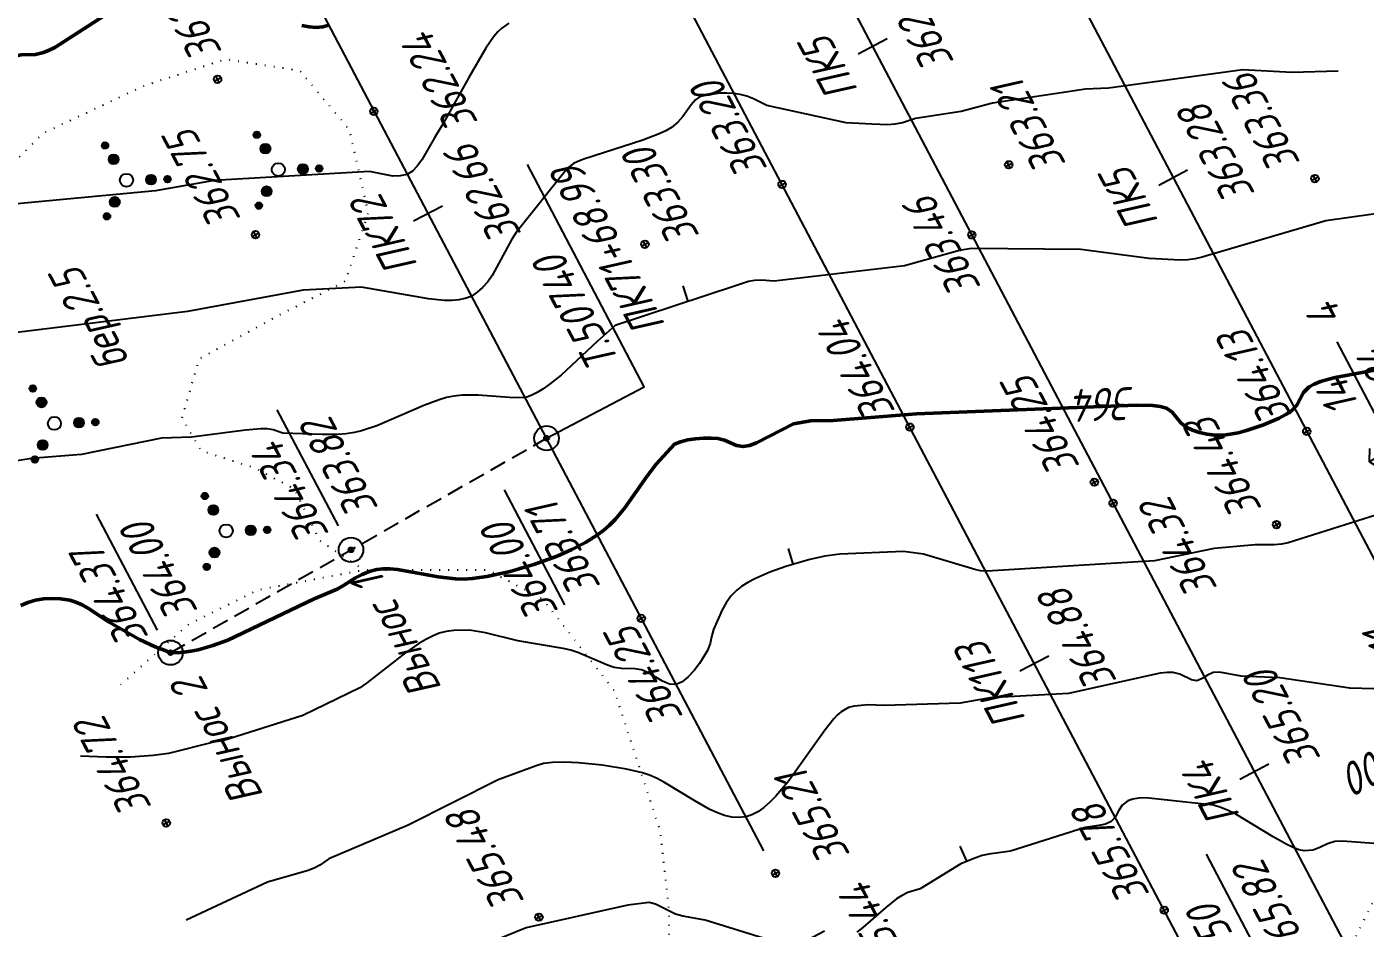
# Model space of a CAD drawing. Extents: x 1519150 to 1520806, y 2185741 to 2187019.
# Drawn here: x 1519547.8 to 1519711.2, y 2186206.7 to 2186316.7 of the extents above; entities that cross this region are included whole.
import ezdxf
from ezdxf.enums import TextEntityAlignment as Align

# ---------------------------------------------------------------- set-up
doc = ezdxf.new("R2010")
doc.units = 0
doc.linetypes.add('ИИDot', pattern=[1, 0, -1])
doc.linetypes.add('ИИHidden', pattern=[3, 2, -1])
for name, color, linetype, lineweight in [('ИИ_ГЕОПУНКТ_025', 7, 'Continuous', 25), ('ИИ_КОНТУР_025', 7, 'ИИDot', 25), ('ИИ_ОТМЕТКА_025', 7, 'Continuous', 25), ('ИИ_ПИКЕТАЖ_025', 7, 'Continuous', 25), ('ИИ_РАЗМЕР_025', 7, 'Continuous', 25), ('ИИ_РЕЛЬЕФ_025', 34, 'Continuous', 25), ('ИИ_РЕЛЬЕФ_050', 34, 'Continuous', 50), ('ИИ_ТЕКСТ_025', 7, 'Continuous', 25), ('ИИ_ТРАССА_АД_025', 1, 'Continuous', 25), ('ИИ_ТРАССА_ЛЭП_025', 7, 'Continuous', 25), ('ИИ_ТРАССА_ТРУБ_025', 7, 'Continuous', 25), ('ИИ_УГОДЬЯ_025', 7, 'Continuous', 25)]:
    doc.layers.add(name, color=color, linetype=linetype, lineweight=lineweight)
doc.styles.add('VNIPISIMPLEXCUR', font='simplex.shx', dxfattribs={"width": 0.8, "oblique": 15})
doc.dimstyles.new('ИИ-2000-м-dm$2', dxfattribs={"dimscale": 2, "dimtxt": 2.5, "dimasz": 2.5, "dimexe": 1.25, "dimexo": 0, "dimgap": 1, "dimtad": 2, "dimtoh": 1, "dimzin": 1, "dimdsep": 46, "dimtxsty": 'VNIPISIMPLEXCUR', "dimcen": 2.5, "dimaunit": 1, "dimazin": 0, "dimtfac": 1, "dimtmove": 1, "dimatfit": 2, "dimfxl": 1, "dimarcsym": 0})

# ---------------------------------------------------------------- blocks, each defined once
blk = doc.blocks.new('ИИ053952')
at = {"linetype": 'Continuous', "lineweight": 25}
h = blk.add_hatch(color=0, dxfattribs=at)
edge = h.paths.add_edge_path()
edge.add_arc((-1.308630616908658, 2.130137532763825), 0.2, 0, 360)
h = blk.add_hatch(color=0, dxfattribs=at)
edge = h.paths.add_edge_path()
edge.add_arc((-0.7851783701452177, 1.278082519658284), 0.3, 0, 360)
h = blk.add_hatch(color=0, dxfattribs=at)
edge = h.paths.add_edge_path()
edge.add_arc((1.499441115229502, 0.04094315521868452), 0.3, 0, 360)
h = blk.add_hatch(color=0, dxfattribs=at)
edge = h.paths.add_edge_path()
edge.add_arc((2.49906852538254, 0.06823859203112193), 0.2, 0, 360)
h = blk.add_hatch(color=0, dxfattribs=at)
edge = h.paths.add_edge_path()
edge.add_arc((-0.7142627450842838, -1.319025674876968), 0.3, 0, 360)
h = blk.add_hatch(color=0, dxfattribs=at)
edge = h.paths.add_edge_path()
edge.add_arc((-1.190437908473882, -2.198376124794947), 0.2, 0, 360)
at = {"color": 0, "linetype": 'Continuous', "lineweight": 25}
for centre, radius in [((-1.308630616908658, 2.130137532763825), 0.2), ((-0.7851783701452177, 1.278082519658284), 0.3), ((0, 0), 0.4), ((1.499441115229502, 0.04094315521868452), 0.3), ((2.49906852538254, 0.06823859203112193), 0.2), ((-0.7142627450842838, -1.319025674876968), 0.3), ((-1.190437908473882, -2.198376124794947), 0.2)]:
    blk.add_circle(centre, radius, dxfattribs=at)
blk = doc.blocks.new('ИИ053296')
at = {"color": 0, "linetype": 'Continuous', "lineweight": 25}
blk.add_lwpolyline([(0, 0), (1, 0)], dxfattribs=at)
blk = doc.blocks.new('PICKET')
at = {"color": 0, "linetype": 'Continuous', "lineweight": 25}
for p, q in [((-0.2299999999999898, 0), (0.2299999999999898, 0)), ((0, 0.2299999999999898), (0, -0.2299999999999898))]:
    blk.add_line(p, q, dxfattribs=at)
blk.add_circle((0, 0), 0.23, dxfattribs=at)
at = {"color": 0, "linetype": 'Continuous', "style": 'VNIPISIMPLEXCUR', "oblique": 15, "width": 0.8}
blk.add_attdef('OTMETKA', (1.25, 0.3000000000000114), '', height=2, dxfattribs=at)
at = {"color": 8, "linetype": 'Continuous', "style": 'VNIPISIMPLEXCUR', "oblique": 15, "width": 0.8, "flags": 1}
blk.add_attdef('NOMER', (1.25, -2.699999999999989), '', height=2, dxfattribs=at)
blk = doc.blocks.new('ИИ050052Р')
at = {"linetype": 'Continuous', "lineweight": 25}
h = blk.add_hatch(color=0, dxfattribs=at)
edge = h.paths.add_edge_path()
edge.add_arc((0, 0), 0.15, 0, 360)
at = {"color": 0, "linetype": 'Continuous', "lineweight": 25}
for radius in [0.75, 0.15]:
    blk.add_circle((0, 0), radius, dxfattribs=at)
at = {"color": 0, "linetype": 'Continuous', "style": 'VNIPISIMPLEXCUR', "oblique": 15, "width": 0.8}
for tag, p in [('CENTRE', (1.449999999999999, 0.6999999999999993)), ('HEIGHT', (1.449999999999999, -2.699999999999999))]:
    blk.add_attdef(tag, p, '', height=2, dxfattribs=at)
for tag, p in [('NUMBER', (-2, -1)), ('STATIONING', (-2, -4.399999999999999)), ('ALPHA', (-2, -7.799999999999999))]:
    blk.add_attdef(tag, text='', height=2, dxfattribs=at).set_placement(p, align=Align.RIGHT)
at = {"color": 253, "linetype": 'Continuous', "style": 'VNIPISIMPLEXCUR', "oblique": 15, "width": 0.8, "flags": 1}
blk.add_attdef('NOTE', text='', height=1.6, dxfattribs=at).set_placement((-2, -10.8), align=Align.RIGHT)
blk = doc.blocks.new('ИИ15001')
at = {"color": 0, "linetype": 'Continuous', "lineweight": 25}
blk.add_lwpolyline([(0, 1), (0, -1)], dxfattribs=at)
at = {"color": 0, "linetype": 'Continuous', "lineweight": 25, "style": 'VNIPISIMPLEXCUR', "oblique": 15, "width": 0.8}
blk.add_attdef('STATIONING', text='', height=2, dxfattribs=at).set_placement((0, 2), align=Align.CENTER)
at = {"color": 7, "linetype": 'Continuous', "lineweight": 25, "style": 'VNIPISIMPLEXCUR', "oblique": 15, "width": 0.8}
blk.add_attdef('HEIGHT', text='', height=2, dxfattribs=at).set_placement((0, -2), align=Align.TOP_CENTER)
blk = doc.blocks.new('ИИ053672А')
at = {"color": 0, "linetype": 'Continuous'}
for points in [[(0.6999999999999886, 3.095854811567278), (0, 3.5), (-0.6999999999999886, 3.095854811567278)], [(0, 3.5), (0, 0), (0.6999999999999886, 0)], [(0.8499999999999943, 2.009252271188814), (0, 2.5), (-0.8499999999999943, 2.009252271188814)], [(1, 0.9226497308103774), (0, 1.5), (-1, 0.9226497308103774)]]:
    blk.add_lwpolyline(points, dxfattribs=at)
at = {"color": 0, "linetype": 'Continuous', "style": 'VNIPISIMPLEXCUR', "oblique": 15, "width": 0.8}
blk.add_attdef('RACE1', text='', height=2, dxfattribs=at).set_placement((-2, 2.25), align=Align.RIGHT)
blk.add_attdef('HEIGHT', (2, 2.25), '', height=2, dxfattribs=at)
blk.add_attdef('DISTANCE', text='', height=2, dxfattribs=at).set_placement((8.5, 1.75), align=Align.MIDDLE_LEFT)
blk.add_attdef('RACE2', text='', height=2, dxfattribs=at).set_placement((-2, 1.25), align=Align.TOP_RIGHT)
blk.add_attdef('THICKNESS', text='', height=2, dxfattribs=at).set_placement((2, 1.25), align=Align.TOP_LEFT)
blk = doc.blocks.new('*D65')
at = {"layer": 'Defpoints', "color": 0, "transparency": 16777216}
for p in [(1519482.409112328, 2186840.189303848), (1519365.936511246, 2186752.536334131), (1519273.871336892, 2186671.02097655), (1519643.409471553, 2186205.467546553), (1519806.552888464, 2185895.815766321)]:
    blk.add_point(p, dxfattribs=at)
at = {"layer": 'ИИ_РАЗМЕР_025', "color": 0, "lineweight": -2, "transparency": 16777216}
for p, q in [((1519364.262754892, 2186762.998756795), (1519357.117982569, 2186776.561613698)), ((1519363.331283786, 2186753.390116534), (1519364.262754892, 2186762.998756795)), ((1519360.922335668, 2186741.637783609), (1519354.165083917, 2186754.46327834))]:
    blk.add_line(p, q, dxfattribs=at)
blk.add_arc((1519360.922335668, 2186741.637783609), 11.99668121645967, 58.24287084898428, 98.58949798204614, dxfattribs=at)
at = {"layer": 'ИИ_РАЗМЕР_025', "color": 0, "transparency": 16777216}
for points in [[(1519359.338653295, 2186752.866542662), (1519358.922510819, 2186754.133272001), (1519355.330394041, 2186752.251479905)], [(1519367.676897516, 2186752.3388314), (1519366.795953772, 2186751.337973819), (1519370.238998388, 2186749.195571378)]]:
    blk.add_solid(points, dxfattribs=at)
at = {"layer": 'ИИ_РАЗМЕР_025', "color": 0, "transparency": 16777216, "insert": (1519357.466049391, 2186768.646781611), "char_height": 4, "attachment_point": 5, "rotation": 117.77979618591188, "style": 'VNIPISIMPLEXCUR'}
blk.add_mtext("78°44'", dxfattribs=at)
blk = doc.blocks.new('*D66')
at = {"layer": 'Defpoints', "color": 0, "transparency": 16777216}
for p in [(1519297.9202522, 2186946.833631685), (1519482.409112327, 2186840.189303847), (1519385.294992009, 2186766.597031469), (1519273.871336892, 2186671.020976549), (1519823.889999998, 2185948.39)]:
    blk.add_point(p, dxfattribs=at)
at = {"layer": 'ИИ_РАЗМЕР_025', "color": 0, "lineweight": -2, "transparency": 16777216}
blk.add_arc((1519392.514684557, 2186767.265873321), 7.250607554596517, 149.8038292730427, 187.0253428711166, dxfattribs=at)
at = {"layer": 'ИИ_РАЗМЕР_025', "color": 0, "transparency": 16777216}
for points in [[(1519385.786563388, 2186771.393894142), (1519386.709283429, 2186770.431415309), (1519389.135359906, 2186773.680814849)], [(1519385.932013401, 2186766.639950971), (1519384.705013556, 2186766.118175963), (1519386.883838502, 2186762.698063932)]]:
    blk.add_solid(points, dxfattribs=at)
at = {"layer": 'ИИ_РАЗМЕР_025', "color": 0, "transparency": 16777216, "insert": (1519377.317446683, 2186774.536060864), "char_height": 4, "attachment_point": 5, "rotation": 117.77979618591188, "style": 'VNIPISIMPLEXCUR'}
blk.add_mtext("101°16'", dxfattribs=at)
blk = doc.blocks.new('ИИ15002')
at = {"linetype": 'Continuous', "lineweight": 25}
h = blk.add_hatch(color=0, dxfattribs=at)
edge = h.paths.add_edge_path()
edge.add_arc((0, 0), 0.3, 0, 360)
at = {"color": 0, "linetype": 'Continuous', "lineweight": 25}
blk.add_circle((0, 0), 0.3, dxfattribs=at)
at = {"color": 0, "linetype": 'Continuous', "style": 'VNIPISIMPLEXCUR', "oblique": 15, "width": 0.8}
blk.add_attdef('STATIONING', (1, 1.3), '', height=2, rotation=90, dxfattribs=at)
at = {"color": 7, "linetype": 'Continuous', "style": 'VNIPISIMPLEXCUR', "oblique": 15, "width": 0.8}
blk.add_attdef('HEIGHT', text='', height=2, dxfattribs=at).set_placement((0, -1.3), align=Align.TOP_CENTER)
blk = doc.blocks.new('*D67')
at = {"layer": 'Defpoints', "color": 0, "transparency": 16777216}
for p in [(1519335.6385637, 2186966.703246912), (1520064.449999998, 2186007.559999999), (1519860.194450777, 2185951.717366618), (1519823.889999998, 2185948.389999999), (1519888.365695801, 2185917.442828899)]:
    blk.add_point(p, dxfattribs=at)
at = {"layer": 'ИИ_РАЗМЕР_025', "color": 0, "lineweight": -2, "transparency": 16777216}
for p, q in [((1519862.615449949, 2185950.153281548), (1519866.306104347, 2185943.154724408)), ((1519866.306104347, 2185943.154724408), (1519874.982264929, 2185926.684846975))]:
    blk.add_line(p, q, dxfattribs=at)
blk.add_arc((1519866.537553367, 2185958.879922402), 9.567505203378783, 217.9509029023209, 273.6469611983709, dxfattribs=at)
at = {"layer": 'ИИ_РАЗМЕР_025', "color": 0, "transparency": 16777216}
for points in [[(1519858.393429006, 2185952.704999103), (1519859.592994351, 2185953.287082225), (1519857.246962314, 2185956.5947367)], [(1519866.965580912, 2185949.973545272), (1519867.326675294, 2185948.690038893), (1519870.99664724, 2185950.41507523)]]:
    blk.add_solid(points, dxfattribs=at)
at = {"layer": 'ИИ_РАЗМЕР_025', "color": 0, "transparency": 16777216, "insert": (1519867.234231952, 2185931.993189299), "char_height": 4, "attachment_point": 5, "rotation": 117.77979618591188, "style": 'VNIPISIMPLEXCUR'}
blk.add_mtext("103°58'", dxfattribs=at)
blk = doc.blocks.new('*D68')
at = {"layer": 'Defpoints', "color": 0, "transparency": 16777216}
for p in [(1519313.519091005, 2186955.050938153), (1520064.449999998, 2186007.559999999), (1519855.577868956, 2185949.860179517), (1519823.889999998, 2185948.39), (1519857.396105626, 2185922.593026144)]:
    blk.add_point(p, dxfattribs=at)
at = {"layer": 'ИИ_РАЗМЕР_025', "color": 0, "lineweight": -2, "transparency": 16777216}
for p, q in [((1519854.606492382, 2185946.846345301), (1519859.085154773, 2185938.333521635)), ((1519859.085154773, 2185938.333521635), (1519865.275583687, 2185926.582286222))]:
    blk.add_line(p, q, dxfattribs=at)
blk.add_arc((1519841.522191079, 2185952.726950225), 14.34504983779231, 313.8079910521073, 357.7899195411408, dxfattribs=at)
at = {"layer": 'ИИ_РАЗМЕР_025', "color": 0, "transparency": 16777216}
for points in [[(1519855.193321513, 2185952.106333075), (1519856.519819107, 2185952.241173388), (1519855.452049371, 2185956.153246014)], [(1519851.842375215, 2185941.833896246), (1519851.062551459, 2185942.915401071), (1519848.207948862, 2185940.035177389)]]:
    blk.add_solid(points, dxfattribs=at)
at = {"layer": 'ИИ_РАЗМЕР_025', "color": 0, "transparency": 16777216, "insert": (1519858.770416544, 2185929.531307537), "char_height": 4, "attachment_point": 5, "rotation": 117.77979618591188, "style": 'VNIPISIMPLEXCUR'}
blk.add_mtext("76°2'", dxfattribs=at)

msp = doc.modelspace()

# ---------------------------------------------------------------- linework, layer by layer
at = {"layer": 'ИИ_ГЕОПУНКТ_025'}
for points in [[(1519611.249999998, 2186266.5), (1519623.179574742, 2186272.784376223), (1519608.905418778, 2186299.880877836)], [(1519585.839554698, 2186255.808429463), (1519578.379918822, 2186269.968989012)], [(1519613.497811584, 2186246.157657514), (1519606.101371175, 2186260.198253677)], [(1519563.775710834, 2186243.068259155), (1519556.316074958, 2186257.228818705)]]:
    msp.add_lwpolyline(points, dxfattribs=at)
at = {"layer": 'ИИ_КОНТУР_025', "flags": 128}
for points in [[(1519533.929837959, 2186284.539233481), (1519536.334556395, 2186288.187675931), (1519543.06221149, 2186296.99559132), (1519549.789866586, 2186303.71741669), (1519562.085239936, 2186309.512089383), (1519572.060726217, 2186312.757109735), (1519581.108268382, 2186311.366387728), (1519587.139958696, 2186304.18098602), (1519589.459845765, 2186293.982355632), (1519586.675986638, 2186285.638016582), (1519578.556401978, 2186281.465850561), (1519568.812895032, 2186276.134747198), (1519566.725000686, 2186268.94934549), (1519569.044887755, 2186265.008964134), (1519575.540550127, 2186262.922881124), (1519580.4123036, 2186260.373221775), (1519583.54142682, 2186254.039397795), (1519588.949019881, 2186250.451599081)], [(1519559.266270286, 2186236.446046336), (1519567.53115699, 2186243.78624468), (1519575.957855827, 2186247.995938877), (1519588.949019881, 2186250.451599081), (1519604.046851949, 2186250.451599081), (1519610.717985181, 2186246.94351708), (1519619.495799817, 2186235.71765888), (1519625.113599041, 2186218.528058476), (1519626.166933049, 2186209.056241277), (1519626.166933048, 2186202.74168947), (1519620.198018025, 2186184.85047687), (1519619.846902225, 2186167.310073871), (1519622.304699429, 2186149.418854263), (1519626.869151256, 2186138.894615267), (1519638.455865504, 2186132.229260867), (1519660.224830804, 2186126.616328262), (1519677.429344277, 2186125.914716067), (1519692.176060546, 2186125.563906465), (1519696.038294165, 2186131.176832061), (1519700.953875182, 2186142.753499862), (1519704.464993002, 2186161.697141268), (1519703.762774794, 2186178.53593207), (1519704.464993001, 2186194.322294069), (1519712.891691839, 2186211.511894473), (1519722.020622274, 2186230.455535878), (1519729.042871304, 2186244.487856875), (1519732.102029575, 2186251.365008948)]]:
    msp.add_lwpolyline(points, dxfattribs=at)
at = {"layer": 'ИИ_ПИКЕТАЖ_025', "color": 1, "elevation": 365.8199999999999}
msp.add_lwpolyline([(1519709.183972151, 2186203.948527012), (1519700.444062757, 2186199.344433406), (1519691.801950186, 2186215.749677808)], dxfattribs=at)
at = {"layer": 'ИИ_РЕЛЬЕФ_025'}
for points, elevation in [([(1519606.645345016, 2186317.122237224), (1519605.771013306, 2186316.532280953), (1519605.30036252, 2186316.066265814), (1519604.817919629, 2186315.492363637), (1519603.823317748, 2186314.072683947), (1519601.754871049, 2186310.508323664), (1519598.623899954, 2186304.902854349), (1519597.56997829, 2186303.16710824), (1519596.01400115, 2186300.453065721), (1519595.462134963, 2186299.695616022), (1519594.877061636, 2186299.085397462), (1519594.248819026, 2186298.666579383), (1519593.376550556, 2186298.526361498), (1519592.480021912, 2186298.493706409), (1519589.644874943, 2186299.041117936), (1519570.669916666, 2186297.946566667), (1519563.506451611, 2186296.677319355), (1519544.419899221, 2186294.897102335), (1519533.195979999, 2186293.3299), (1519525.455238094, 2186291.628947619)], 362.4999999999999), ([(1519707.860679014, 2186311.298362839), (1519702.201018521, 2186311.137644258), (1519696.226666665, 2186311.426666667), (1519679.824838708, 2186309.199577419), (1519677.042173912, 2186309.09163913), (1519665.666920754, 2186307.380277358), (1519661.856311362, 2186306.379445455), (1519656.283243242, 2186305.513475676), (1519654.68810859, 2186304.988357624), (1519653.757777776, 2186304.801111111), (1519652.921552101, 2186304.746809195), (1519650.958767109, 2186304.802902426), (1519647.833131095, 2186304.989977933), (1519638.142549962, 2186307.083076457), (1519636.510070381, 2186307.916980704), (1519635.681772227, 2186308.243975176), (1519634.886413313, 2186308.44004371), (1519634.080098796, 2186308.554381388), (1519633.235191078, 2186308.596873933), (1519632.453603602, 2186308.587742159), (1519631.639570324, 2186308.492807272), (1519629.999914476, 2186308.205156911), (1519629.420195225, 2186307.777565729), (1519628.913390127, 2186307.186968714), (1519627.896248135, 2186305.761032717), (1519627.274774116, 2186305.047831506), (1519626.503939999, 2186304.4159), (1519625.81171355, 2186304.01521198), (1519624.980760915, 2186303.624304392), (1519623.012364689, 2186302.872324092), (1519615.784122503, 2186300.56661571), (1519615.074112568, 2186300.280299165), (1519614.527017361, 2186300.005120398), (1519613.845591558, 2186299.494402689), (1519607.533047884, 2186291.613922347), (1519607.008308282, 2186290.797436766), (1519604.624074901, 2186286.354718888), (1519604.083370991, 2186285.562252637), (1519603.450233849, 2186284.908858141), (1519602.767377696, 2186284.330269102), (1519602.046187233, 2186283.809356504), (1519601.319196558, 2186283.542748733), (1519600.524019751, 2186283.378731394), (1519599.668839146, 2186283.304993634), (1519598.76183708, 2186283.309224604), (1519596.82509791, 2186283.50234932), (1519588.641749979, 2186284.931426951), (1519581.550188678, 2186284.584664151), (1519567.415384614, 2186281.978874359), (1519545.919901638, 2186279.303178689)], 362.9999999999999), ([(1519717.943688371, 2186294.660830233), (1519706.361599998, 2186293.0235), (1519691.270613402, 2186288.585911999), (1519690.430459996, 2186288.384163499), (1519689.541153844, 2186288.2499), (1519688.645760917, 2186288.21101352), (1519684.788712498, 2186288.4336875), (1519676.446504507, 2186289.510210482), (1519663.126655554, 2186289.642133333), (1519661.635714284, 2186289.417042857), (1519654.953333332, 2186287.5466), (1519639.039503935, 2186285.67714334), (1519637.472410728, 2186285.796867125), (1519636.630175437, 2186285.756419197), (1519635.902387058, 2186285.604589953), (1519634.318077786, 2186285.080903787), (1519619.633647624, 2186280.248532702), (1519617.432870796, 2186278.318117889), (1519613.03210613, 2186274.212241662), (1519611.564561175, 2186273.037233321), (1519610.830540312, 2186272.526873452), (1519610.096314896, 2186272.080044182), (1519609.361855705, 2186271.705821312), (1519608.627133518, 2186271.413280643), (1519606.717780476, 2186271.487050335), (1519602.917873146, 2186271.768488196), (1519600.951142119, 2186271.745467034), (1519599.934418603, 2186271.642558139), (1519599.052132016, 2186271.457477632), (1519598.144199381, 2186271.196360962), (1519596.270004548, 2186270.500417659), (1519590.515738022, 2186268.002081421), (1519588.67781238, 2186267.395124036), (1519587.794814813, 2186267.195185184), (1519586.775833425, 2186267.044324909), (1519585.780438484, 2186266.959908133), (1519583.841538786, 2186266.93725028), (1519579.076842104, 2186267.113157894), (1519577.892464969, 2186267.510044768), (1519577.140775999, 2186267.634376), (1519576.38841736, 2186267.642386803), (1519574.493994004, 2186267.477330642), (1519567.918292681, 2186266.616973171), (1519564.248461537, 2186266.511438461), (1519554.473333332, 2186264.509899999), (1519548.349629628, 2186264.033233333), (1519544.919983605, 2186263.467113115)], 363.4999999999999), ([(1519712.609512194, 2186257.168207317), (1519701.767783697, 2186253.747572992), (1519700.952291665, 2186253.576983334), (1519700.069600327, 2186253.483130511), (1519697.724999999, 2186253.514566667), (1519692.732820512, 2186253.058105128), (1519685.476824323, 2186251.553436036), (1519665.037712932, 2186250.284881165), (1519664.238249999, 2186250.3399), (1519663.512563048, 2186250.493256071), (1519657.273746578, 2186252.338022867), (1519654.807681907, 2186252.665667894), (1519647.050403041, 2186252.357450258), (1519645.205918177, 2186252.124646276), (1519643.373575373, 2186251.70955105), (1519640.452855431, 2186250.864004346), (1519638.484139175, 2186250.160308259), (1519636.653584729, 2186249.352781697), (1519635.831747875, 2186248.912269886), (1519635.094407101, 2186248.448425934), (1519634.458214284, 2186247.962125), (1519633.749148326, 2186247.238381635), (1519633.163718584, 2186246.428659917), (1519632.680379626, 2186245.574335198), (1519631.627453157, 2186243.157496538), (1519631.37113116, 2186242.274343878), (1519631.22910115, 2186241.465089218), (1519630.910870163, 2186240.624307114), (1519629.906401615, 2186239.036629196), (1519629.248498371, 2186238.168700968), (1519628.532135347, 2186237.382783785), (1519627.791302197, 2186236.777430566), (1519627.059988571, 2186236.451194224), (1519626.258919742, 2186236.498698017), (1519625.412909293, 2186236.86410941), (1519623.685401131, 2186237.897934848), (1519622.853572215, 2186238.240988811), (1519622.013216031, 2186238.370672197), (1519620.377499812, 2186238.41663965), (1519619.4993869, 2186238.547205533), (1519618.675185734, 2186238.801603219), (1519615.078841966, 2186240.354007145), (1519614.19931196, 2186240.649711334), (1519613.283336689, 2186240.868727614), (1519607.735419467, 2186241.785528759), (1519603.79870593, 2186242.755713837), (1519602.821229744, 2186242.941111366), (1519601.850765782, 2186243.066716597), (1519599.943888384, 2186243.0275828), (1519598.99845357, 2186242.939767857), (1519598.15376045, 2186242.701210639), (1519597.319942127, 2186242.369925479), (1519596.495580151, 2186241.95800733), (1519595.679256069, 2186241.477551135), (1519594.065047779, 2186240.359404414), (1519589.26781337, 2186236.617925887), (1519588.459999998, 2186236.0649), (1519581.510465115, 2186232.670132558), (1519571.723046557, 2186229.584790587), (1519570.585833332, 2186229.426566667), (1519565.110818567, 2186228.042573229), (1519563.229869784, 2186227.790487293), (1519560.463124025, 2186227.603833931), (1519557.506845591, 2186227.584557707), (1519554.361034482, 2186227.73265862)], 364.4999999999999), ([(1519712.249999999, 2186235.9166), (1519709.285999999, 2186236.0199), (1519700.754170345, 2186237.254607066), (1519696.053534605, 2186237.487133505), (1519693.404125152, 2186237.954745703), (1519692.620126181, 2186237.931997827), (1519691.916915964, 2186237.613836774), (1519691.286449759, 2186237.174180078), (1519690.616198757, 2186236.89764208), (1519689.960695812, 2186237.01961344), (1519688.540000401, 2186237.713286045), (1519687.742790696, 2186237.926423255), (1519686.984068463, 2186237.933735185), (1519686.16076723, 2186237.841646302), (1519674.943089472, 2186235.375689473), (1519665.39695652, 2186234.839465218), (1519661.728181817, 2186234.198536363), (1519652.460526314, 2186233.8847), (1519650.495962971, 2186233.969229702), (1519648.815384276, 2186233.827589572), (1519648.110994185, 2186233.658420474), (1519647.202439395, 2186233.137811375), (1519646.779901314, 2186232.774966823), (1519646.313959455, 2186232.274174785), (1519645.264634277, 2186230.931317073), (1519640.694070118, 2186224.552873529), (1519639.236995838, 2186222.849599158), (1519638.499221244, 2186222.108529348), (1519637.759544972, 2186221.465360729), (1519637.021159494, 2186220.938235508), (1519636.287257278, 2186220.545295889), (1519635.561030791, 2186220.304684081), (1519634.720579252, 2186220.23768557), (1519633.866234214, 2186220.278195403), (1519632.99003996, 2186220.484224308), (1519632.098357924, 2186220.807324999), (1519631.193970253, 2186221.225664692), (1519629.358206588, 2186222.260729955), (1519625.656626061, 2186224.513086055), (1519624.741199033, 2186224.98678084), (1519623.835323538, 2186225.381052363), (1519622.941781723, 2186225.674067841), (1519621.022518587, 2186226.122768261), (1519618.035854883, 2186226.626349726), (1519615.160479003, 2186226.916939387), (1519613.43906089, 2186226.98698771), (1519611.967612888, 2186226.954349002), (1519610.886866215, 2186226.804219938), (1519609.982883267, 2186226.550513349), (1519605.357857142, 2186224.819264286), (1519594.356226414, 2186219.311032075), (1519584.684771998, 2186215.1835), (1519583.59327254, 2186214.421769691), (1519582.901371427, 2186214.048471429), (1519582.152568329, 2186213.75513319), (1519577.204721738, 2186212.350769565), (1519567.239166665, 2186207.710791667)], 364.9999999999999), ([(1519712.245099999, 2186217.047176), (1519708.39648343, 2186217.345037579), (1519707.486843779, 2186217.294497608), (1519706.560492865, 2186217.027000376), (1519705.708042396, 2186216.608354804), (1519704.80884305, 2186216.251461946), (1519703.742245511, 2186216.169222859), (1519703.085625936, 2186216.303353176), (1519702.368763871, 2186216.560247038), (1519701.599251081, 2186216.919861103), (1519699.932640381, 2186217.867076464), (1519695.376149432, 2186220.629684334), (1519694.458734348, 2186221.089499637), (1519693.556994419, 2186221.471645048), (1519692.678521406, 2186221.756077223), (1519684.408370474, 2186222.617204225), (1519683.554338847, 2186222.587175383), (1519682.807118995, 2186222.480123639), (1519682.18677197, 2186222.282120103), (1519681.499985242, 2186221.75248961), (1519681.066411719, 2186221.031196113), (1519680.690908661, 2186220.301284308), (1519680.178333332, 2186219.745798889), (1519679.467285424, 2186219.437272427), (1519678.665770804, 2186219.271196616), (1519677.008461537, 2186219.024515384), (1519667.860555554, 2186216.113662499), (1519665.237449639, 2186215.758687239), (1519664.416115383, 2186215.582207692), (1519663.515062814, 2186215.28519768), (1519661.81360909, 2186214.580809091), (1519656.842847898, 2186211.527699918), (1519655.367228101, 2186211.061935562), (1519654.563350431, 2186210.683949557), (1519653.966823912, 2186210.293885637), (1519652.64927354, 2186209.240325846), (1519649.864775998, 2186206.805087931), (1519649.117811142, 2186206.245034351)], 365.4999999999999), ([(1519638.879630085, 2186205.150282575), (1519630.630691652, 2186207.693617569), (1519627.882016422, 2186208.202569912), (1519626.996354779, 2186208.441014348), (1519624.552498575, 2186209.658981207), (1519623.760688404, 2186209.879763315), (1519621.173999998, 2186209.5359), (1519608.766747034, 2186206.759847116), (1519596.36944995, 2186201.73044598)], 365.4999999999999)]:
    msp.add_lwpolyline(points, dxfattribs=dict(at, elevation=elevation))
at = {"layer": 'ИИ_РЕЛЬЕФ_050'}
for points, elevation in [([(1519560.12076631, 2186319.896068194), (1519551.221111825, 2186314.180235608), (1519550.516867098, 2186313.831382673), (1519549.863333332, 2186313.5599), (1519548.853636566, 2186313.314298042), (1519547.118290855, 2186313.256468963), (1519546.09626482, 2186313.05898251), (1519545.39240027, 2186312.805108364), (1519543.841128372, 2186312.063517591), (1519538.409110354, 2186309.165031858), (1519537.444264933, 2186308.758267386), (1519536.476125805, 2186308.417641935), (1519534.727812324, 2186307.949806927), (1519531.957938043, 2186307.437090414), (1519519.122666665, 2186305.973233333), (1519507.217142856, 2186306.538471429)], 361.9999999999999), ([(1519584.666664589, 2186316.90624327), (1519583.944819027, 2186316.679609039), (1519583.145433953, 2186316.612076384), (1519582.27958644, 2186316.68091651), (1519581.358353562, 2186316.863400619)], 361.9999999999999), ([(1519717.56345652, 2186275.795117391), (1519707.522784363, 2186273.899596319), (1519706.581759037, 2186273.670331971), (1519705.720363878, 2186273.410030616), (1519704.960316204, 2186273.110227617), (1519704.323333332, 2186272.762458333), (1519703.644639311, 2186272.08986247), (1519702.830074783, 2186270.533097441), (1519702.177540704, 2186269.829487831), (1519701.507592648, 2186269.394605565), (1519700.692230264, 2186268.957575498), (1519698.765713207, 2186268.127215121), (1519696.678890924, 2186267.438693022), (1519695.663147006, 2186267.178960801), (1519694.712664802, 2186266.992295519), (1519693.862556986, 2186266.891232964), (1519692.843971007, 2186266.883827475), (1519691.869225221, 2186266.99244758), (1519690.950740129, 2186267.200020849), (1519690.100936234, 2186267.489474848), (1519689.332234039, 2186267.843737145), (1519688.680764357, 2186268.3645305), (1519687.625262043, 2186269.665000155), (1519686.909959999, 2186270.1559), (1519686.142240337, 2186270.387016001), (1519685.2460724, 2186270.509007998), (1519683.208517095, 2186270.544664352), (1519656.408531171, 2186269.467300538), (1519646.229999998, 2186268.660827272), (1519643.487857142, 2186268.627757143), (1519641.400434781, 2186268.259465218), (1519636.866773305, 2186265.92104137), (1519636.03166407, 2186265.625604236), (1519635.262209306, 2186265.488060766), (1519634.441296645, 2186265.598255281), (1519632.988755637, 2186266.273857693), (1519632.175379184, 2186266.484486217), (1519631.347326295, 2186266.526902218), (1519630.41742929, 2186266.514134422), (1519629.44528745, 2186266.439690137), (1519628.490500055, 2186266.297076672), (1519627.612666382, 2186266.079801333), (1519626.871385713, 2186265.781371429), (1519624.639441462, 2186263.324146341), (1519623.500973001, 2186261.84235451), (1519620.808263083, 2186258.021972419), (1519619.608410127, 2186256.586541589), (1519618.947099155, 2186255.915187177), (1519618.233172902, 2186255.283570769), (1519617.457862154, 2186254.698315363), (1519615.985561555, 2186253.779465208), (1519614.333014593, 2186252.92144403), (1519612.543848212, 2186252.132376771), (1519609.699371157, 2186251.095837798), (1519606.792901946, 2186250.26014795), (1519603.971681502, 2186249.652728908), (1519602.210939866, 2186249.388141565), (1519601.177681377, 2186249.316074944), (1519600.13079863, 2186249.335405762), (1519598.025692843, 2186249.574473973), (1519593.041322163, 2186250.480349084), (1519592.15123762, 2186250.566787674), (1519591.313976885, 2186250.578605767), (1519590.536923076, 2186250.497356923), (1519589.577277327, 2186250.247135089), (1519588.726028101, 2186249.889456498), (1519587.947043223, 2186249.460140068), (1519586.461337816, 2186248.529869371), (1519585.68235294, 2186248.100552941), (1519582.865726066, 2186246.902428946), (1519572.33917612, 2186241.877488568), (1519570.499141804, 2186241.198538695), (1519568.712841203, 2186240.690262022), (1519567.843716072, 2186240.512434299), (1519566.992674402, 2186240.392044674), (1519566.161266206, 2186240.334016408), (1519565.351041492, 2186240.343272771), (1519563.468644414, 2186241.05281675), (1519561.568040778, 2186241.958085491), (1519557.854804417, 2186244.048043017), (1519555.344568154, 2186245.739229901), (1519554.55364514, 2186246.179102597), (1519553.785119355, 2186246.51579684), (1519553.039591835, 2186246.727451021), (1519551.918888065, 2186246.894247656), (1519550.848903972, 2186246.95157566), (1519549.829639558, 2186246.899435034), (1519548.861094821, 2186246.737825776), (1519547.943269763, 2186246.466747888), (1519547.076164382, 2186246.08620137)], 363.9999999999999)]:
    msp.add_lwpolyline(points, dxfattribs=dict(at, elevation=elevation))
at = {"layer": 'ИИ_ТРАССА_АД_025'}
msp.add_lwpolyline([(1519857.396105626, 2185922.593026145), (1519313.519091005, 2186955.050938153)], dxfattribs=at)
at = {"layer": 'ИИ_ТРАССА_ЛЭП_025'}
msp.add_lwpolyline([(1519335.6385637, 2186966.703246912), (1519888.365695801, 2185917.442828899), (1519904.960936085, 2185849.926434383)], dxfattribs=at)
at = {"layer": 'ИИ_ТРАССА_ТРУБ_025', "color": 4}
for points in [[(1520767.289934108, 2186180.317153193), (1520640.489999998, 2186149.16), (1520353.579999999, 2186078.63), (1520064.449999999, 2186007.56), (1519823.889999998, 2185948.39), (1519297.920252201, 2186946.833631686)], [(1519637.780361658, 2186216.150507777), (1519611.249999998, 2186266.5), (1519472.349999998, 2186530.16), (1519333.319999999, 2186794.04), (1519272.209999998, 2186910.04), (1519270.519889595, 2186913.248133418)]]:
    msp.add_lwpolyline(points, dxfattribs=at)
at = {"layer": 'ИИ_ТРАССА_ТРУБ_025', "color": 4, "linetype": 'ИИHidden', "flags": 128}
msp.add_lwpolyline([(1519565.349999999, 2186240.34), (1519587.379999998, 2186252.89), (1519611.249999998, 2186266.5)], dxfattribs=at)
at = {"layer": 'ИИ_УГОДЬЯ_025'}
msp.add_lwpolyline([(1519712.728199158, 2186268.815245911), (1519707.753886347, 2186278.257939088)], dxfattribs=at)

# ---------------------------------------------------------------- block references
at = {"layer": 'ИИ_ГЕОПУНКТ_025'}
ref = msp.add_blockref('ИИ050052Р', (1519611.249999998, 2186266.5, 363.7099999999999), dxfattribs=dict(at, xscale=2, yscale=2, zscale=2, rotation=117.7797222222222))
ref.add_attrib('NUMBER', 'Т.50740', dxfattribs={"layer": '0', "color": 0, "linetype": 'Continuous', "height": 3.999999999999997, "rotation": 117.7797222245429, "style": 'VNIPISIMPLEXCUR', "oblique": 14.99999999999995, "width": 0.8000000000000008}).set_placement((1519613.143446829, 2186289.335195673), align=Align.RIGHT)
ref.add_attrib('CENTRE', '364.00', (1519612.787518981, 2186245.384007221), dxfattribs={"layer": '0', "color": 0, "linetype": 'Continuous', "height": 3.999999999999997, "rotation": 117.7797222245429, "style": 'VNIPISIMPLEXCUR', "oblique": 14.99999999999995, "width": 0.8000000000000008})
ref.add_attrib('HEIGHT', '363.71', (1519617.944864283, 2186248.417971092), dxfattribs={"layer": '0', "color": 0, "linetype": 'Continuous', "height": 3.999999999999997, "rotation": 117.7797222245429, "style": 'VNIPISIMPLEXCUR', "oblique": 14.99999999999995, "width": 0.8000000000000008})
ref.add_attrib('STATIONING', 'ПК71+68.99', dxfattribs={"layer": '0', "color": 0, "linetype": 'Continuous', "height": 3.999999999999997, "rotation": 117.7797222245429, "style": 'VNIPISIMPLEXCUR', "oblique": 14.99999999999995, "width": 0.8000000000000008}).set_placement((1519615.293371637, 2186300.292553114), align=Align.RIGHT)
ref = msp.add_blockref('ИИ050052Р', (1519587.379999998, 2186252.89, 363.8199999999999), dxfattribs=dict(at, xscale=2, yscale=2, zscale=2, rotation=117.7797222222222))
ref.add_attrib('NUMBER', 'Вынос 1', dxfattribs={"layer": '0', "color": 0, "linetype": 'Continuous', "height": 3.999999999999997, "rotation": 117.7797222245429, "style": 'VNIPISIMPLEXCUR', "oblique": 14.99999999999995, "width": 0.8000000000000008}).set_placement((1519591.013786142, 2186250.283163169), align=Align.RIGHT)
ref.add_attrib('CENTRE', '364.34', (1519584.789742344, 2186254.803260379), dxfattribs={"layer": '0', "color": 0, "linetype": 'Continuous', "height": 3.999999999999997, "rotation": 117.7797222245429, "style": 'VNIPISIMPLEXCUR', "oblique": 14.99999999999995, "width": 0.8000000000000008})
ref.add_attrib('HEIGHT', '363.82', (1519590.806015012, 2186257.97256049), dxfattribs={"layer": '0', "color": 0, "linetype": 'Continuous', "height": 3.999999999999997, "rotation": 117.7797222245429, "style": 'VNIPISIMPLEXCUR', "oblique": 14.99999999999995, "width": 0.8000000000000008})
ref = msp.add_blockref('ИИ050052Р', (1519565.349999999, 2186240.34, 363.9999999999999), dxfattribs=dict(at, xscale=2, yscale=2, zscale=2, rotation=117.7797222222222))
ref.add_attrib('NUMBER', 'Вынос 2', dxfattribs={"layer": '0', "color": 0, "linetype": 'Continuous', "height": 3.999999999999997, "rotation": 117.7797222245429, "style": 'VNIPISIMPLEXCUR', "oblique": 14.99999999999995, "width": 0.8000000000000008}).set_placement((1519568.983786141, 2186237.733163169), align=Align.RIGHT)
ref.add_attrib('CENTRE', '364.37', (1519562.759742344, 2186242.25326038), dxfattribs={"layer": '0', "color": 0, "linetype": 'Continuous', "height": 3.999999999999997, "rotation": 117.7797222245429, "style": 'VNIPISIMPLEXCUR', "oblique": 14.99999999999995, "width": 0.8000000000000008})
ref.add_attrib('HEIGHT', '364.00', (1519568.776015012, 2186245.42256049), dxfattribs={"layer": '0', "color": 0, "linetype": 'Continuous', "height": 3.999999999999997, "rotation": 117.7797222245429, "style": 'VNIPISIMPLEXCUR', "oblique": 14.99999999999995, "width": 0.8000000000000008})
at = {"layer": 'ИИ_ОТМЕТКА_025'}
ref = msp.add_blockref('PICKET', (1519571.089999999, 2186310.2899, 362.2599999999999), dxfattribs=dict(at, xscale=2, yscale=2, zscale=2, rotation=117.7797222222222))
ref.add_attrib('OTMETKA', '362.26', (1519571.727501126, 2186313.643594595, 362.2599999999999), dxfattribs={"layer": '0', "color": 0, "linetype": 'Continuous', "height": 4, "rotation": 117.7797222245429, "style": 'VNIPISIMPLEXCUR', "oblique": 15, "width": 0.8})
ref = msp.add_blockref('PICKET', (1519590.166499924, 2186306.378157248, 362.24), dxfattribs=dict(at, xscale=2, yscale=2, zscale=2, rotation=117.7797222222222))
ref.add_attrib('OTMETKA', '362.24', (1519602.974369366, 2186305.025765035, 362.24), dxfattribs={"layer": '0', "color": 0, "linetype": 'Continuous', "height": 4, "rotation": 117.7797222245429, "style": 'VNIPISIMPLEXCUR', "oblique": 14.99999999999995, "width": 0.8000000000000005})
ref = msp.add_blockref('PICKET', (1519667.659899999, 2186299.8599, 363.2099999999999), dxfattribs=dict(at, xscale=2, yscale=2, zscale=2, rotation=117.7797222222222))
ref.add_attrib('OTMETKA', '363.21', (1519674.739338482, 2186299.968009196, 363.2099999999999), dxfattribs={"layer": '0', "color": 0, "linetype": 'Continuous', "height": 4, "rotation": 117.7797222245429, "style": 'VNIPISIMPLEXCUR', "oblique": 14.99999999999939, "width": 0.7999999999999998})
at = {"layer": 'ИИ_ОТМЕТКА_025', "xscale": 2, "yscale": 2, "zscale": 2}
for p, rotation, values in [((1519705.039999999, 2186298.1699, 363.36), 117.7797222222222, {'OTMETKA': '363.36'}), ((1519640.002211161, 2186297.462532172, 363.1999999999999), 117.7797222222222, {'OTMETKA': '363.20'}), ((1519575.719999998, 2186291.3299, 362.7499999999999), 117.7797222222222, {'OTMETKA': '362.75'}), ((1519655.598874547, 2186267.855526641, 364.04), 117.7797222222222, {'OTMETKA': '364.04'}), ((1519704.048506994, 2186267.338318632, 364.1299999999999), 117.7792673703056, {'OTMETKA': '364.13'}), ((1519678.119999999, 2186261.14, 364.2499999999999), 117.7797222222222, {'OTMETKA': '364.25'}), ((1519700.349999999, 2186255.9599, 364.4299999999999), 117.7797222222222, {'OTMETKA': '364.43'}), ((1519564.829999999, 2186219.5699, 364.72), 117.7797222222222, {'OTMETKA': '364.72'}), ((1519610.319999999, 2186208.0699, 365.48), 117.7797222222222, {'OTMETKA': '365.48'}), ((1519686.642120955, 2186208.926411775, 365.7799999999999), 117.7797222222222, {'OTMETKA': '365.78'})]:
    msp.add_blockref('PICKET', p, dxfattribs=dict(at, rotation=rotation)).add_auto_attribs(values)
at = {"layer": 'ИИ_ОТМЕТКА_025'}
ref = msp.add_blockref('PICKET', (1519623.259999998, 2186290.16, 363.3), dxfattribs=dict(at, xscale=2, yscale=2, zscale=2, rotation=117.7797222222222))
ref.add_attrib('OTMETKA', '363.30', (1519629.999852306, 2186291.197995675, 363.3), dxfattribs={"layer": '0', "color": 0, "linetype": 'Continuous', "height": 4, "rotation": 117.7797222245429, "style": 'VNIPISIMPLEXCUR', "oblique": 15, "width": 0.8})
ref = msp.add_blockref('PICKET', (1519663.162215275, 2186291.312996802, 363.4599999999999), dxfattribs=dict(at, xscale=2, yscale=2, zscale=2, rotation=117.7792673703056))
ref.add_attrib('OTMETKA', '363.46', (1519664.35958551, 2186284.928269437, 363.4599999999999), dxfattribs={"layer": '0', "color": 0, "linetype": 'Continuous', "height": 4, "rotation": 117.7792673878935, "style": 'VNIPISIMPLEXCUR', "oblique": 14.99999999999995, "width": 0.8})
ref = msp.add_blockref('PICKET', (1519680.406703148, 2186258.577272616, 364.3199999999999), dxfattribs=dict(at, xscale=2, yscale=2, zscale=2, rotation=117.7792673703056))
ref.add_attrib('OTMETKA', '364.32', (1519693.219309538, 2186248.210877263, 364.3199999999999), dxfattribs={"layer": '0', "color": 0, "linetype": 'Continuous', "height": 4, "rotation": 117.7792673878935, "style": 'VNIPISIMPLEXCUR', "oblique": 14.99999999999995, "width": 0.8})
ref = msp.add_blockref('PICKET', (1519622.809467461, 2186244.524449297, 364.2499999999999), dxfattribs=dict(at, xscale=2, yscale=2, zscale=2, rotation=117.7797222222222))
ref.add_attrib('OTMETKA', '364.25', (1519628.008079418, 2186232.524623485, 364.2499999999999), dxfattribs={"layer": '0', "color": 0, "linetype": 'Continuous', "height": 4, "rotation": 117.7797222245429, "style": 'VNIPISIMPLEXCUR', "oblique": 14.99999999999995, "width": 0.8000000000000005})
ref = msp.add_blockref('PICKET', (1519639.197673871, 2186213.421745411, 365.2099999999999), dxfattribs=dict(at, xscale=2, yscale=2, zscale=2, rotation=117.7797222222222))
ref.add_attrib('OTMETKA', '365.21', (1519648.396642684, 2186215.693137437, 365.2099999999999), dxfattribs={"layer": '0', "color": 0, "linetype": 'Continuous', "height": 3.999999999999997, "rotation": 117.7797222245429, "style": 'VNIPISIMPLEXCUR', "oblique": 14.99999999999995, "width": 0.8000000000000008})
at = {"layer": 'ИИ_ПИКЕТАЖ_025', "color": 1, "xscale": 2, "yscale": 2, "zscale": 2, "rotation": 117.7791666666666}
msp.add_blockref('ИИ15001', (1519651.044467039, 2186314.31647866, 362.73), dxfattribs=at).add_auto_attribs({'STATIONING': 'ПК5', 'HEIGHT': '362.73'})
at = {"layer": 'ИИ_ПИКЕТАЖ_025', "color": 7, "xscale": 2, "yscale": 2, "zscale": 2, "rotation": 117.7792673796978}
msp.add_blockref('ИИ15001', (1519687.736178729, 2186298.30455745, 363.2799999999999), dxfattribs=at).add_auto_attribs({'STATIONING': 'ПК5', 'HEIGHT': '363.28'})
at = {"layer": 'ИИ_ПИКЕТАЖ_025', "color": 4}
ref = msp.add_blockref('ИИ15001', (1519596.795036324, 2186293.938414133, 362.66), dxfattribs=dict(at, xscale=2, yscale=2, zscale=2, rotation=117.7808999999999))
ref.add_attrib('STATIONING', 'ПК72', dxfattribs={"layer": '0', "color": 0, "linetype": 'Continuous', "lineweight": 25, "height": 4, "rotation": 117.7809000080153, "style": 'VNIPISIMPLEXCUR', "oblique": 14.99999999999995, "width": 0.7999999999999998}).set_placement((1519593.256090725, 2186292.074047203), align=Align.CENTER)
ref.add_attrib('HEIGHT', '362.66', dxfattribs={"layer": '0', "color": 7, "linetype": 'Continuous', "lineweight": 25, "height": 3.999999999999999, "rotation": 117.7797222245429, "style": 'VNIPISIMPLEXCUR', "oblique": 15.00000000000019, "width": 0.8000000000000003}).set_placement((1519601.742468966, 2186295.256557304), align=Align.TOP_CENTER)
ref = msp.add_blockref('ИИ15001', (1519670.780002349, 2186239.03732856, 364.8799999999999), dxfattribs=dict(at, xscale=2, yscale=2, zscale=2, rotation=117.7798))
ref.add_attrib('STATIONING', 'ПК113', dxfattribs={"layer": '0', "color": 0, "linetype": 'Continuous', "lineweight": 25, "height": 3.999999999999998, "rotation": 117.7798000020903, "style": 'VNIPISIMPLEXCUR', "oblique": 15.00000000000011, "width": 0.8}).set_placement((1519667.241020957, 2186237.173029573), align=Align.CENTER)
ref.add_attrib('HEIGHT', '364.88', dxfattribs={"layer": '0', "color": 7, "linetype": 'Continuous', "lineweight": 25, "height": 3.999999999999996, "rotation": 117.7797222245429, "style": 'VNIPISIMPLEXCUR', "oblique": 15.00000000000019, "width": 0.8000000000000005}).set_placement((1519674.318983741, 2186240.901627546), align=Align.TOP_CENTER)
at = {"layer": 'ИИ_ПИКЕТАЖ_025', "color": 7}
ref = msp.add_blockref('ИИ15002', (1519722.730398767, 2186231.873858074, 365.11), dxfattribs=dict(at, xscale=2, yscale=2, zscale=2, rotation=117.7792673718984))
ref.add_attrib('STATIONING', '+25.00', (1519719.497916554, 2186232.431584479, 365.11), dxfattribs={"layer": '0', "color": 0, "linetype": 'Continuous', "height": 4.000000000000003, "rotation": 207.7792673518531, "style": 'VNIPISIMPLEXCUR', "oblique": 14.99999999999995, "width": 0.7999999999999996})
ref.add_attrib('HEIGHT', '365.11', dxfattribs={"layer": '0', "color": 7, "linetype": 'Continuous', "height": 4.000000000000001, "rotation": 117.7792673878935, "style": 'VNIPISIMPLEXCUR', "oblique": 14.99999999999995, "width": 0.8}).set_placement((1519713.681604004, 2186237.144270724, 365.11), align=Align.TOP_CENTER)
at = {"layer": 'ИИ_ПИКЕТАЖ_025', "color": 1}
ref = msp.add_blockref('ИИ15001', (1519697.651191018, 2186225.84154843, 365.1999999999999), dxfattribs=dict(at, xscale=2, yscale=2, zscale=2, rotation=117.7791666666666))
ref.add_attrib('STATIONING', 'ПК4', dxfattribs={"layer": '0', "color": 0, "linetype": 'Continuous', "lineweight": 25, "height": 4.000000000000001, "rotation": 117.7791666601853, "style": 'VNIPISIMPLEXCUR', "oblique": 14.99999999999995, "width": 0.8}).set_placement((1519694.11218902, 2186223.977288563, 365.1999999999999), align=Align.CENTER)
ref.add_attrib('HEIGHT', '365.20', dxfattribs={"layer": '0', "color": 7, "linetype": 'Continuous', "lineweight": 25, "height": 4.000000000000001, "rotation": 117.7791666601853, "style": 'VNIPISIMPLEXCUR', "oblique": 14.99999999999995, "width": 0.8}).set_placement((1519699.330656417, 2186231.235828875, 365.1999999999999), align=Align.TOP_CENTER)
ref = msp.add_blockref('ИИ15002', (1519709.183972151, 2186203.948527012, 365.8199999999999), dxfattribs=dict(at, xscale=2, yscale=2, zscale=2, rotation=117.7793137903056))
ref.add_attrib('STATIONING', '+75.50', (1519698.849341278, 2186198.898129815, 365.8199999999999), dxfattribs={"layer": '0', "color": 0, "linetype": 'Continuous', "height": 3.999999999999999, "rotation": 117.7791666601853, "style": 'VNIPISIMPLEXCUR', "oblique": 14.99999999999995, "width": 0.8000000000000003})
ref.add_attrib('HEIGHT', '365.82', dxfattribs={"layer": '0', "color": 7, "linetype": 'Continuous', "height": 4, "rotation": 117.7793137771847, "style": 'VNIPISIMPLEXCUR', "oblique": 15.00000000000003, "width": 0.7999999999999997}).set_placement((1519698.076325295, 2186207.745673287, 365.8199999999999), align=Align.TOP_CENTER)
at = {"layer": 'ИИ_ПИКЕТАЖ_025', "color": 4}
ref = msp.add_blockref('ИИ15001', (1519643.409471551, 2186205.467546536, 365.4399999999999), dxfattribs=dict(at, xscale=1.999999999999999, yscale=1.999999999999999, zscale=1.999999999999999, rotation=117.7857999999999))
ref.add_attrib('STATIONING', 'ПК71', dxfattribs={"layer": '0', "color": 0, "linetype": 'Continuous', "lineweight": 25, "height": 3.999999999999999, "rotation": 117.7857999989923, "style": 'VNIPISIMPLEXCUR', "oblique": 14.99999999999986, "width": 0.8000000000000006}).set_placement((1519643.417910865, 2186196.869210847), align=Align.CENTER)
ref.add_attrib('HEIGHT', '365.44', dxfattribs={"layer": '0', "color": 7, "linetype": 'Continuous', "lineweight": 25, "height": 4, "rotation": 117.7797222245429, "style": 'VNIPISIMPLEXCUR', "oblique": 14.99999999999986, "width": 0.8}).set_placement((1519649.89094676, 2186204.902477541), align=Align.TOP_CENTER)
at = {"layer": 'ИИ_РЕЛЬЕФ_025'}
for p, xscale, yscale, zscale, rotation in [((1519628.550902312, 2186283.183034295, 363.4999999999999), 2, 2, 2, 108.2154076559118), ((1519641.349441414, 2186251.123565456, 364.4999999999999), 1.999999999999999, 1.999999999999999, 1.999999999999999, 106.3805460059118), ((1519662.569822985, 2186214.89387575, 365.4999999999999), 1.999999999999999, 1.999999999999999, 1.999999999999999, 114.1328664759119)]:
    msp.add_blockref('ИИ053296', p, dxfattribs=dict(at, xscale=xscale, yscale=yscale, zscale=zscale, rotation=rotation))
at = {"layer": 'ИИ_УГОДЬЯ_025', "xscale": 2, "yscale": 2, "zscale": 2}
for p in [(1519578.507370544, 2186299.272903525), (1519559.974783422, 2186297.97045615), (1519551.172678782, 2186268.315062569), (1519572.146658475, 2186255.192569721)]:
    msp.add_blockref('ИИ053952', p, dxfattribs=at)
at = {"layer": 'ИИ_УГОДЬЯ_025'}
ref = msp.add_blockref('ИИ053672А', (1519717.836861904, 2186266.9139138), dxfattribs=dict(at, xscale=1.999999999999999, yscale=1.999999999999999, zscale=1.999999999999999, rotation=117.7797222222222))
ref.add_attrib('RACE1', 'листв.', dxfattribs={"layer": '0', "color": 0, "linetype": 'Continuous', "height": 3.999999999999999, "rotation": 117.7797222245429, "style": 'VNIPISIMPLEXCUR', "oblique": 15, "width": 0.8}).set_placement((1519716.002380303, 2186260.472585006), align=Align.RIGHT)
ref.add_attrib('RACE2', 'кедр', dxfattribs={"layer": '0', "color": 0, "linetype": 'Continuous', "height": 3.999999999999999, "rotation": 117.7797222245429, "style": 'VNIPISIMPLEXCUR', "oblique": 15, "width": 0.8}).set_placement((1519718.386839825, 2186258.551537871), align=Align.TOP_RIGHT)
ref.add_attrib('HEIGHT', '14', (1519710.568849407, 2186270.504732629), dxfattribs={"layer": '0', "color": 0, "linetype": 'Continuous', "height": 3.999999999999999, "rotation": 117.7797222245429, "style": 'VNIPISIMPLEXCUR', "oblique": 15, "width": 0.8})
ref.add_attrib('THICKNESS', '0.24', dxfattribs={"layer": '0', "color": 0, "linetype": 'Continuous', "height": 3.999999999999999, "rotation": 117.7797222245429, "style": 'VNIPISIMPLEXCUR', "oblique": 15, "width": 0.8}).set_placement((1519713.76070277, 2186269.287713858), align=Align.TOP_LEFT)
ref.add_attrib('DISTANCE', '4', dxfattribs={"layer": '0', "color": 0, "linetype": 'Continuous', "height": 3.999999999999999, "rotation": 117.7797222245429, "style": 'VNIPISIMPLEXCUR', "oblique": 15, "width": 0.8}).set_placement((1519706.817000696, 2186280.32333806), align=Align.MIDDLE_LEFT)

# ---------------------------------------------------------------- texts
at = {"layer": 'ИИ_РЕЛЬЕФ_025', "style": 'VNIPISIMPLEXCUR', "oblique": 15, "width": 0.8}
msp.add_text('364', height=4, rotation=182.3020601566569, dxfattribs=at).set_placement((1519679.444566829, 2186270.637845258, 363.9999999999999), align=Align.MIDDLE)
at = {"layer": 'ИИ_ТЕКСТ_025', "style": 'VNIPISIMPLEXCUR', "oblique": 15, "width": 0.8}
msp.add_text('бер.2.5', height=4, rotation=117.7797222245429, dxfattribs=at).set_placement((1519560.446744003, 2186275.914585306))

# ---------------------------------------------------------------- dimensions: what is measured, and where the dimension line sits
at = {"layer": 'ИИ_РАЗМЕР_025'}
for base, line1, line2, override, picture, middle in [((1519860.194450777, 2185951.717366618), ((1520064.449999999, 2186007.56), (1519823.889999998, 2185948.39)), ((1519335.6385637, 2186966.703246912), (1519888.365695801, 2185917.442828899)), {"dimtxt": 2, "dimasz": 2, "dimzin": 0}, '*D67', (1519867.234231952, 2185931.993189299)), ((1519855.577868956, 2185949.860179517), ((1520064.449999999, 2186007.56), (1519823.889999998, 2185948.39)), ((1519857.396105626, 2185922.593026145), (1519313.519091005, 2186955.050938153)), {"dimtxt": 2, "dimasz": 2, "dimzin": 0}, '*D68', (1519858.770416544, 2185929.531307537)), ((1519385.294992009, 2186766.597031469), ((1519823.889999998, 2185948.39), (1519297.920252201, 2186946.833631686)), ((1519273.871336892, 2186671.02097655), (1519482.409112328, 2186840.189303848)), {"dimtxt": 2, "dimasz": 2, "dimgap": 0.5, "dimtmove": 2}, '*D66', (1519377.317446683, 2186774.536060863)), ((1519365.936511246, 2186752.536334131), ((1519806.552888464, 2185895.815766321), (1519643.409471553, 2186205.467546553)), ((1519273.871336892, 2186671.02097655), (1519482.409112328, 2186840.189303848)), {"dimtxt": 2, "dimasz": 2, "dimgap": 0.5}, '*D65', (1519357.466049391, 2186768.646781611))]:
    dim = msp.add_angular_dim_2l(base=base, line1=line1, line2=line2, dimstyle='ИИ-2000-м-dm$2', override=override, dxfattribs=at)
    dim.commit()
    dim.dimension.update_dxf_attribs({"geometry": picture, "text_midpoint": middle, "dimtype": 162})

doc.saveas('drawing.dxf')
